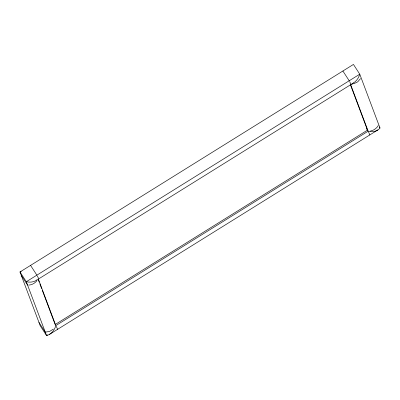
<?xml version="1.0" encoding="UTF-8"?>
<svg xmlns="http://www.w3.org/2000/svg" width="400" height="400" viewBox="0 0 400 400"><rect width="100%" height="100%" fill="white"/><g stroke="black" fill="none" stroke-linecap="round" stroke-linejoin="round"><path stroke-width="0.6" d="M38.16 278.565L55.835 325.585C54.57 330.085 51.29 334.45 46.555 335.565L40.235 325.8L20 271.97L353.445 64.435L359.765 74.19L380 128.03L378.73 129.385L49.525 334.37M360.555 78.57L357.695 81.84L353.76 83.785M378.23 125.59C376.59 128.465 373.615 130.5 370.355 131.045M37.085 280.445C35.165 283.15 32.005 284.89 28.7 285.115M37.575 279.275C34.7 282.21 30.145 282.62 26.32 281.725L20 271.97L21.185 271.65M53.32 329.115L49.6 331.43L45.275 332.155L38.955 322.4M38.615 278.93L353.455 82.975C356.615 81.03 358.765 77.725 359.765 74.19L26.32 281.725L46.555 335.565L47.615 334.905M55.835 325.585L368.16 131.195C371.415 131.945 375.055 131.775 377.945 129.96M352.48 83.495L353.455 82.975M351.585 84.15L352.68 84.025M369.805 134.945L368.56 131.925M57.325 329.21L57.605 329.29L56.235 326.315M379.335 127L380 128.03M342.885 71.005L349.205 80.765M366.495 128.625L368.16 131.195L350.705 84.755M30.56 265.395L36.875 275.155M21.28 275.38L27.6 285.135M349.605 81.49L350.98 84.47M37.28 275.885L38.4 278.095M350.455 84.86L367.475 130.14L55.15 324.53L42.275 290.28M38.13 279.25L39.22 282.155M39.875 283.895L41.62 288.54"/></g></svg>
